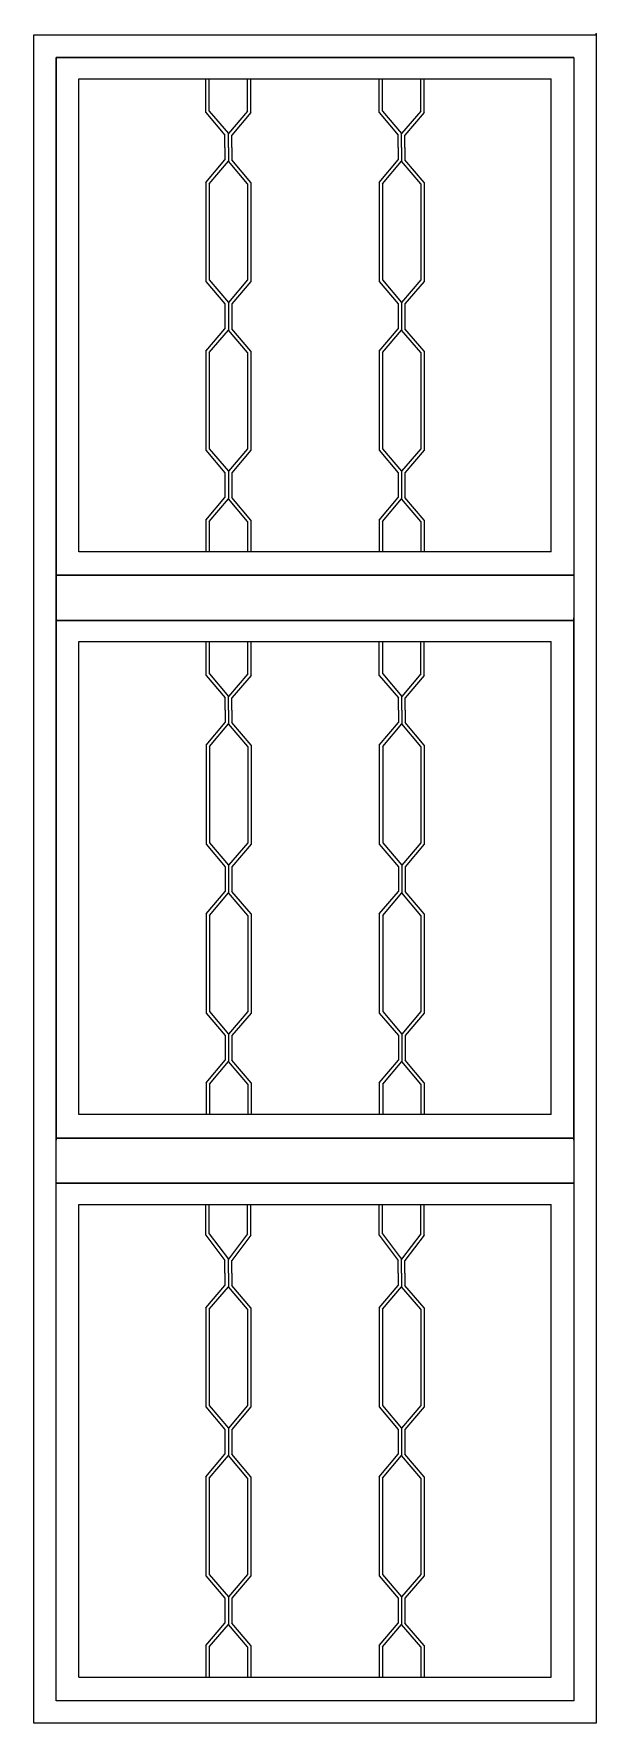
# Model space of a CAD drawing. Header units: millimetres. Extents: x 324.54 to 325.04, y 1313.67 to 1315.17.
import ezdxf

# ---------------------------------------------------------------- set-up
doc = ezdxf.new("R2010")
doc.units = ezdxf.units.MM
doc.header["$LTSCALE"] = 0.5
doc.layers.add('Gravia_Janelas', color=1, linetype='Continuous')
doc.layers.add('Gravia_Portas', color=1, linetype='Continuous')

msp = doc.modelspace()

# ---------------------------------------------------------------- linework, layer by layer
at = {"layer": 'Gravia_Janelas', "color": 2}
for p, q in [((324.543, 1313.6689), (324.543, 1315.1689)), ((324.543, 1315.1689), (325.043, 1315.1689)), ((325.043, 1315.1689), (325.043, 1313.6689)), ((325.043, 1313.6689), (324.543, 1313.6689))]:
    msp.add_line(p, q, dxfattribs=at)
at = {"layer": 'Gravia_Janelas'}
for p, q in [((324.563, 1313.6889), (324.563, 1315.1489)), ((324.563, 1314.1869), (324.563, 1315.1489)), ((324.563, 1315.1489), (325.023, 1315.1489)), ((325.023, 1315.1489), (324.563, 1315.1489)), ((324.5632, 1314.1869), (324.5632, 1315.1489)), ((324.5632, 1315.1489), (325.0232, 1315.1489)), ((324.696, 1315.1489), (324.736, 1315.1489)), ((324.85, 1315.1489), (324.89, 1315.1489)), ((325.023, 1315.1489), (325.023, 1313.6889)), ((325.0232, 1315.1489), (325.0232, 1314.1869)), ((324.583, 1314.7098), (324.583, 1315.1299)), ((324.583, 1315.1299), (325.003, 1315.1299)), ((324.696, 1315.0999), (324.696, 1315.1299)), ((324.699, 1315.1012), (324.699, 1315.1299)), ((324.733, 1315.1012), (324.733, 1315.1299)), ((324.736, 1315.0999), (324.736, 1315.1299)), ((324.85, 1315.0999), (324.85, 1315.1299)), ((324.853, 1315.1012), (324.853, 1315.1299)), ((324.887, 1315.1012), (324.887, 1315.1299)), ((324.89, 1315.0999), (324.89, 1315.1299)), ((325.003, 1314.7098), (325.003, 1315.1299)), ((324.699, 1315.1012), (324.716, 1315.0812)), ((324.733, 1315.1012), (324.716, 1315.0812)), ((324.853, 1315.1012), (324.87, 1315.0812)), ((324.887, 1315.1012), (324.87, 1315.0812)), ((324.696, 1315.0999), (324.713, 1315.0799)), ((324.736, 1315.0999), (324.719, 1315.0799)), ((324.85, 1315.0999), (324.867, 1315.0799)), ((324.89, 1315.0999), (324.873, 1315.0799)), ((324.713, 1315.0689), (324.713, 1315.0799)), ((324.716, 1315.0689), (324.716, 1315.0812)), ((324.716, 1315.0689), (324.716, 1315.0812)), ((324.719, 1315.0689), (324.719, 1315.0799)), ((324.867, 1315.0689), (324.867, 1315.0799)), ((324.87, 1315.0689), (324.87, 1315.0812)), ((324.87, 1315.0689), (324.87, 1315.0812)), ((324.873, 1315.0689), (324.873, 1315.0799)), ((324.696, 1315.0379), (324.713, 1315.0579)), ((324.699, 1315.0367), (324.716, 1315.0567)), ((324.713, 1315.0689), (324.713, 1315.0579)), ((324.716, 1315.0689), (324.716, 1315.0567)), ((324.716, 1315.0689), (324.716, 1315.0567)), ((324.733, 1315.0367), (324.716, 1315.0567)), ((324.719, 1315.0689), (324.719, 1315.0579)), ((324.736, 1315.0379), (324.719, 1315.0579)), ((324.85, 1315.0379), (324.867, 1315.0579)), ((324.853, 1315.0367), (324.87, 1315.0567)), ((324.867, 1315.0689), (324.867, 1315.0579)), ((324.87, 1315.0689), (324.87, 1315.0567)), ((324.87, 1315.0689), (324.87, 1315.0567)), ((324.887, 1315.0367), (324.87, 1315.0567)), ((324.873, 1315.0689), (324.873, 1315.0579)), ((324.89, 1315.0379), (324.873, 1315.0579)), ((324.696, 1315.0379), (324.696, 1315.0259)), ((324.699, 1315.0367), (324.699, 1315.0259)), ((324.733, 1315.0367), (324.733, 1315.0259)), ((324.736, 1315.0379), (324.736, 1315.0259)), ((324.85, 1315.0379), (324.85, 1315.0259)), ((324.853, 1315.0367), (324.853, 1315.0259)), ((324.887, 1315.0367), (324.887, 1315.0259)), ((324.89, 1315.0379), (324.89, 1315.0259)), ((324.696, 1315.0259), (324.696, 1314.9619)), ((324.699, 1315.0259), (324.699, 1314.9619)), ((324.733, 1315.0259), (324.733, 1314.9619)), ((324.736, 1315.0259), (324.736, 1314.9619)), ((324.85, 1315.0259), (324.85, 1314.9619)), ((324.853, 1315.0259), (324.853, 1314.9619)), ((324.887, 1315.0259), (324.887, 1314.9619)), ((324.89, 1315.0259), (324.89, 1314.9619)), ((324.696, 1314.9619), (324.696, 1314.9499)), ((324.699, 1314.9619), (324.699, 1314.9512)), ((324.699, 1314.9512), (324.716, 1314.9312)), ((324.733, 1314.9512), (324.716, 1314.9312)), ((324.733, 1314.9619), (324.733, 1314.9512)), ((324.736, 1314.9619), (324.736, 1314.9499)), ((324.85, 1314.9619), (324.85, 1314.9499)), ((324.853, 1314.9619), (324.853, 1314.9512)), ((324.853, 1314.9512), (324.87, 1314.9312)), ((324.887, 1314.9512), (324.87, 1314.9312)), ((324.887, 1314.9619), (324.887, 1314.9512)), ((324.89, 1314.9619), (324.89, 1314.9499)), ((324.696, 1314.9499), (324.713, 1314.9299)), ((324.736, 1314.9499), (324.719, 1314.9299)), ((324.85, 1314.9499), (324.867, 1314.9299)), ((324.89, 1314.9499), (324.873, 1314.9299)), ((324.713, 1314.9299), (324.713, 1314.9189)), ((324.716, 1314.9312), (324.716, 1314.9189)), ((324.716, 1314.9312), (324.716, 1314.9189)), ((324.719, 1314.9299), (324.719, 1314.9189)), ((324.867, 1314.9299), (324.867, 1314.9189)), ((324.87, 1314.9312), (324.87, 1314.9189)), ((324.87, 1314.9312), (324.87, 1314.9189)), ((324.873, 1314.9299), (324.873, 1314.9189)), ((324.696, 1314.8879), (324.713, 1314.9079)), ((324.699, 1314.8867), (324.716, 1314.9067)), ((324.713, 1314.9189), (324.713, 1314.9079)), ((324.716, 1314.9189), (324.716, 1314.9067)), ((324.716, 1314.9189), (324.716, 1314.9067)), ((324.733, 1314.8867), (324.716, 1314.9067)), ((324.719, 1314.9189), (324.719, 1314.9079)), ((324.736, 1314.8879), (324.719, 1314.9079)), ((324.85, 1314.8879), (324.867, 1314.9079)), ((324.853, 1314.8867), (324.87, 1314.9067)), ((324.867, 1314.9189), (324.867, 1314.9079)), ((324.87, 1314.9189), (324.87, 1314.9067)), ((324.87, 1314.9189), (324.87, 1314.9067)), ((324.887, 1314.8867), (324.87, 1314.9067)), ((324.873, 1314.9189), (324.873, 1314.9079)), ((324.89, 1314.8879), (324.873, 1314.9079)), ((324.696, 1314.8879), (324.696, 1314.7999)), ((324.699, 1314.8867), (324.699, 1314.8012)), ((324.733, 1314.8867), (324.733, 1314.8012)), ((324.736, 1314.8879), (324.736, 1314.7999)), ((324.85, 1314.8879), (324.85, 1314.7999)), ((324.853, 1314.8867), (324.853, 1314.8012)), ((324.887, 1314.8867), (324.887, 1314.8012)), ((324.89, 1314.8879), (324.89, 1314.7999)), ((324.699, 1314.8012), (324.716, 1314.7812)), ((324.733, 1314.8012), (324.716, 1314.7812)), ((324.853, 1314.8012), (324.87, 1314.7812)), ((324.887, 1314.8012), (324.87, 1314.7812)), ((324.696, 1314.7999), (324.713, 1314.7799)), ((324.736, 1314.7999), (324.719, 1314.7799)), ((324.85, 1314.7999), (324.867, 1314.7799)), ((324.89, 1314.7999), (324.873, 1314.7799)), ((324.713, 1314.7799), (324.713, 1314.7689)), ((324.716, 1314.7812), (324.716, 1314.7689)), ((324.716, 1314.7812), (324.716, 1314.7689)), ((324.719, 1314.7799), (324.719, 1314.7689)), ((324.867, 1314.7799), (324.867, 1314.7689)), ((324.87, 1314.7812), (324.87, 1314.7689)), ((324.87, 1314.7812), (324.87, 1314.7689)), ((324.873, 1314.7799), (324.873, 1314.7689)), ((324.696, 1314.7379), (324.713, 1314.7579)), ((324.699, 1314.7367), (324.716, 1314.7567)), ((324.713, 1314.7689), (324.713, 1314.7579)), ((324.716, 1314.7689), (324.716, 1314.7567)), ((324.716, 1314.7689), (324.716, 1314.7567)), ((324.733, 1314.7367), (324.716, 1314.7567)), ((324.719, 1314.7689), (324.719, 1314.7579)), ((324.736, 1314.7379), (324.719, 1314.7579)), ((324.85, 1314.7379), (324.867, 1314.7579)), ((324.853, 1314.7367), (324.87, 1314.7567)), ((324.867, 1314.7689), (324.867, 1314.7579)), ((324.87, 1314.7689), (324.87, 1314.7567)), ((324.87, 1314.7689), (324.87, 1314.7567)), ((324.887, 1314.7367), (324.87, 1314.7567)), ((324.873, 1314.7689), (324.873, 1314.7579)), ((324.89, 1314.7379), (324.873, 1314.7579)), ((324.696, 1314.7379), (324.696, 1314.7098)), ((324.699, 1314.7367), (324.699, 1314.7098)), ((324.733, 1314.7367), (324.733, 1314.7098)), ((324.736, 1314.7379), (324.736, 1314.7098)), ((324.85, 1314.7379), (324.85, 1314.7098)), ((324.853, 1314.7367), (324.853, 1314.7098)), ((324.887, 1314.7367), (324.887, 1314.7098)), ((324.89, 1314.7379), (324.89, 1314.7098)), ((325.003, 1314.7098), (324.583, 1314.7098)), ((324.563, 1314.1869), (324.563, 1314.6509)), ((324.563, 1314.1869), (324.563, 1314.6509)), ((324.5632, 1314.1869), (324.5632, 1314.6509)), ((324.5632, 1314.1869), (324.5632, 1314.6509)), ((324.5632, 1314.1869), (324.5632, 1314.6509)), ((324.5633, 1314.1869), (324.5633, 1314.6509)), ((325.0232, 1314.6509), (325.0232, 1314.1869)), ((325.0232, 1314.1869), (325.0232, 1314.6509)), ((324.583, 1314.2098), (324.583, 1314.6299)), ((324.583, 1314.6299), (325.003, 1314.6299)), ((324.6962, 1314.5999), (324.6962, 1314.6299)), ((324.6992, 1314.6012), (324.6992, 1314.6299)), ((324.7332, 1314.6012), (324.7332, 1314.6299)), ((324.7362, 1314.5999), (324.7362, 1314.6299)), ((324.8502, 1314.5999), (324.8502, 1314.6299)), ((324.8532, 1314.6012), (324.8532, 1314.6299)), ((324.8872, 1314.6012), (324.8872, 1314.6299)), ((324.8902, 1314.5999), (324.8902, 1314.6299)), ((325.003, 1314.2098), (325.003, 1314.6299)), ((324.6962, 1314.5999), (324.7132, 1314.5799)), ((324.6992, 1314.6012), (324.7162, 1314.5812)), ((324.7332, 1314.6012), (324.7162, 1314.5812)), ((324.7362, 1314.5999), (324.7192, 1314.5799)), ((324.8502, 1314.5999), (324.8672, 1314.5799)), ((324.8532, 1314.6012), (324.8702, 1314.5812)), ((324.8872, 1314.6012), (324.8702, 1314.5812)), ((324.8902, 1314.5999), (324.8732, 1314.5799)), ((324.7132, 1314.5689), (324.7132, 1314.5799)), ((324.7162, 1314.5689), (324.7162, 1314.5812)), ((324.7162, 1314.5689), (324.7162, 1314.5812)), ((324.7192, 1314.5689), (324.7192, 1314.5799)), ((324.8672, 1314.5689), (324.8672, 1314.5799)), ((324.8702, 1314.5689), (324.8702, 1314.5812)), ((324.8702, 1314.5689), (324.8702, 1314.5812)), ((324.8732, 1314.5689), (324.8732, 1314.5799)), ((324.7132, 1314.5689), (324.7132, 1314.5579)), ((324.7162, 1314.5689), (324.7162, 1314.5567)), ((324.7162, 1314.5689), (324.7162, 1314.5567)), ((324.7192, 1314.5689), (324.7192, 1314.5579)), ((324.8672, 1314.5689), (324.8672, 1314.5579)), ((324.8702, 1314.5689), (324.8702, 1314.5567)), ((324.8702, 1314.5689), (324.8702, 1314.5567)), ((324.8732, 1314.5689), (324.8732, 1314.5579)), ((324.6962, 1314.5379), (324.7132, 1314.5579)), ((324.6992, 1314.5367), (324.7162, 1314.5567)), ((324.7332, 1314.5367), (324.7162, 1314.5567)), ((324.7362, 1314.5379), (324.7192, 1314.5579)), ((324.8502, 1314.5379), (324.8672, 1314.5579)), ((324.8532, 1314.5367), (324.8702, 1314.5567)), ((324.8872, 1314.5367), (324.8702, 1314.5567)), ((324.8902, 1314.5379), (324.8732, 1314.5579)), ((324.6962, 1314.5379), (324.6962, 1314.5259)), ((324.6992, 1314.5367), (324.6992, 1314.5259)), ((324.7332, 1314.5367), (324.7332, 1314.5259)), ((324.7362, 1314.5379), (324.7362, 1314.5259)), ((324.8502, 1314.5379), (324.8502, 1314.5259)), ((324.8532, 1314.5367), (324.8532, 1314.5259)), ((324.8872, 1314.5367), (324.8872, 1314.5259)), ((324.8902, 1314.5379), (324.8902, 1314.5259)), ((324.6962, 1314.5259), (324.6962, 1314.4619)), ((324.6992, 1314.5259), (324.6992, 1314.4619)), ((324.7332, 1314.5259), (324.7332, 1314.4619)), ((324.7362, 1314.5259), (324.7362, 1314.4619)), ((324.8502, 1314.5259), (324.8502, 1314.4619)), ((324.8532, 1314.5259), (324.8532, 1314.4619)), ((324.8872, 1314.5259), (324.8872, 1314.4619)), ((324.8902, 1314.5259), (324.8902, 1314.4619)), ((324.6962, 1314.4619), (324.6962, 1314.4499)), ((324.6992, 1314.4619), (324.6992, 1314.4512)), ((324.7332, 1314.4619), (324.7332, 1314.4512)), ((324.7362, 1314.4619), (324.7362, 1314.4499)), ((324.8502, 1314.4619), (324.8502, 1314.4499)), ((324.8532, 1314.4619), (324.8532, 1314.4512)), ((324.8872, 1314.4619), (324.8872, 1314.4512)), ((324.8902, 1314.4619), (324.8902, 1314.4499)), ((324.6962, 1314.4499), (324.7132, 1314.4299)), ((324.6992, 1314.4512), (324.7162, 1314.4312)), ((324.7332, 1314.4512), (324.7162, 1314.4312)), ((324.7362, 1314.4499), (324.7192, 1314.4299)), ((324.8502, 1314.4499), (324.8672, 1314.4299)), ((324.8532, 1314.4512), (324.8702, 1314.4312)), ((324.8872, 1314.4512), (324.8702, 1314.4312)), ((324.8902, 1314.4499), (324.8732, 1314.4299)), ((324.7132, 1314.4299), (324.7132, 1314.4189)), ((324.7162, 1314.4312), (324.7162, 1314.4189)), ((324.7162, 1314.4312), (324.7162, 1314.4189)), ((324.7192, 1314.4299), (324.7192, 1314.4189)), ((324.8672, 1314.4299), (324.8672, 1314.4189)), ((324.8702, 1314.4312), (324.8702, 1314.4189)), ((324.8702, 1314.4312), (324.8702, 1314.4189)), ((324.8732, 1314.4299), (324.8732, 1314.4189)), ((324.7132, 1314.4189), (324.7132, 1314.4079)), ((324.7162, 1314.4189), (324.7162, 1314.4067)), ((324.7162, 1314.4189), (324.7162, 1314.4067)), ((324.7192, 1314.4189), (324.7192, 1314.4079)), ((324.8672, 1314.4189), (324.8672, 1314.4079)), ((324.8702, 1314.4189), (324.8702, 1314.4067)), ((324.8702, 1314.4189), (324.8702, 1314.4067)), ((324.8732, 1314.4189), (324.8732, 1314.4079)), ((324.6962, 1314.3879), (324.7132, 1314.4079)), ((324.6992, 1314.3867), (324.7162, 1314.4067)), ((324.7332, 1314.3867), (324.7162, 1314.4067)), ((324.7362, 1314.3879), (324.7192, 1314.4079)), ((324.8502, 1314.3879), (324.8672, 1314.4079)), ((324.8532, 1314.3867), (324.8702, 1314.4067)), ((324.8872, 1314.3867), (324.8702, 1314.4067)), ((324.8902, 1314.3879), (324.8732, 1314.4079)), ((324.6962, 1314.3879), (324.6962, 1314.2999)), ((324.6992, 1314.3867), (324.6992, 1314.3012)), ((324.7332, 1314.3867), (324.7332, 1314.3012)), ((324.7362, 1314.3879), (324.7362, 1314.2999)), ((324.8502, 1314.3879), (324.8502, 1314.2999)), ((324.8532, 1314.3867), (324.8532, 1314.3012)), ((324.8872, 1314.3867), (324.8872, 1314.3012)), ((324.8902, 1314.3879), (324.8902, 1314.2999)), ((324.6962, 1314.2999), (324.7132, 1314.2799)), ((324.6992, 1314.3012), (324.7162, 1314.2812)), ((324.7332, 1314.3012), (324.7162, 1314.2812)), ((324.7362, 1314.2999), (324.7192, 1314.2799)), ((324.8502, 1314.2999), (324.8672, 1314.2799)), ((324.8532, 1314.3012), (324.8702, 1314.2812)), ((324.8872, 1314.3012), (324.8702, 1314.2812)), ((324.8902, 1314.2999), (324.8732, 1314.2799)), ((324.7132, 1314.2799), (324.7132, 1314.2689)), ((324.7162, 1314.2812), (324.7162, 1314.2689)), ((324.7162, 1314.2812), (324.7162, 1314.2689)), ((324.7192, 1314.2799), (324.7192, 1314.2689)), ((324.8672, 1314.2799), (324.8672, 1314.2689)), ((324.8702, 1314.2812), (324.8702, 1314.2689)), ((324.8702, 1314.2812), (324.8702, 1314.2689)), ((324.8732, 1314.2799), (324.8732, 1314.2689)), ((324.7132, 1314.2689), (324.7132, 1314.2579)), ((324.7162, 1314.2689), (324.7162, 1314.2567)), ((324.7162, 1314.2689), (324.7162, 1314.2567)), ((324.7192, 1314.2689), (324.7192, 1314.2579)), ((324.8672, 1314.2689), (324.8672, 1314.2579)), ((324.8702, 1314.2689), (324.8702, 1314.2567)), ((324.8702, 1314.2689), (324.8702, 1314.2567)), ((324.8732, 1314.2689), (324.8732, 1314.2579)), ((324.6962, 1314.2379), (324.7132, 1314.2579)), ((324.6992, 1314.2367), (324.7162, 1314.2567)), ((324.7332, 1314.2367), (324.7162, 1314.2567)), ((324.7362, 1314.2379), (324.7192, 1314.2579)), ((324.8502, 1314.2379), (324.8672, 1314.2579)), ((324.8532, 1314.2367), (324.8702, 1314.2567)), ((324.8872, 1314.2367), (324.8702, 1314.2567)), ((324.8902, 1314.2379), (324.8732, 1314.2579)), ((324.6962, 1314.2379), (324.6962, 1314.2098)), ((324.6992, 1314.2367), (324.6992, 1314.2098)), ((324.7332, 1314.2367), (324.7332, 1314.2098)), ((324.7362, 1314.2379), (324.7362, 1314.2098)), ((324.8502, 1314.2379), (324.8502, 1314.2098)), ((324.8532, 1314.2367), (324.8532, 1314.2098)), ((324.8872, 1314.2367), (324.8872, 1314.2098)), ((324.8902, 1314.2379), (324.8902, 1314.2098)), ((325.003, 1314.2098), (324.583, 1314.2098)), ((324.583, 1313.7098), (324.583, 1314.1299)), ((324.583, 1314.1299), (325.003, 1314.1299)), ((324.696, 1314.1024), (324.696, 1314.1299)), ((324.699, 1314.1037), (324.699, 1314.1299)), ((324.733, 1314.1037), (324.733, 1314.1299)), ((324.736, 1314.1024), (324.736, 1314.1299)), ((324.85, 1314.1024), (324.85, 1314.1299)), ((324.853, 1314.1037), (324.853, 1314.1299)), ((324.887, 1314.1037), (324.887, 1314.1299)), ((324.89, 1314.1024), (324.89, 1314.1299)), ((325.003, 1313.7098), (325.003, 1314.1299)), ((324.696, 1314.1024), (324.713, 1314.0799)), ((324.699, 1314.1037), (324.716, 1314.0812)), ((324.733, 1314.1037), (324.716, 1314.0812)), ((324.736, 1314.1024), (324.719, 1314.0799)), ((324.85, 1314.1024), (324.867, 1314.0799)), ((324.853, 1314.1037), (324.87, 1314.0812)), ((324.887, 1314.1037), (324.87, 1314.0812)), ((324.89, 1314.1024), (324.873, 1314.0799)), ((324.716, 1314.0689), (324.716, 1314.0812)), ((324.716, 1314.0689), (324.716, 1314.0812)), ((324.87, 1314.0689), (324.87, 1314.0812)), ((324.87, 1314.0689), (324.87, 1314.0812)), ((324.713, 1314.0689), (324.713, 1314.0799)), ((324.713, 1314.0689), (324.713, 1314.0579)), ((324.716, 1314.0689), (324.716, 1314.0567)), ((324.716, 1314.0689), (324.716, 1314.0567)), ((324.719, 1314.0689), (324.719, 1314.0799)), ((324.719, 1314.0689), (324.719, 1314.0579)), ((324.867, 1314.0689), (324.867, 1314.0799)), ((324.867, 1314.0689), (324.867, 1314.0579)), ((324.87, 1314.0689), (324.87, 1314.0567)), ((324.87, 1314.0689), (324.87, 1314.0567)), ((324.873, 1314.0689), (324.873, 1314.0799)), ((324.873, 1314.0689), (324.873, 1314.0579)), ((324.696, 1314.0379), (324.713, 1314.0579)), ((324.699, 1314.0367), (324.716, 1314.0567)), ((324.733, 1314.0367), (324.716, 1314.0567)), ((324.736, 1314.0379), (324.719, 1314.0579)), ((324.85, 1314.0379), (324.867, 1314.0579)), ((324.853, 1314.0367), (324.87, 1314.0567)), ((324.887, 1314.0367), (324.87, 1314.0567)), ((324.89, 1314.0379), (324.873, 1314.0579)), ((324.696, 1314.0379), (324.696, 1314.0259)), ((324.699, 1314.0367), (324.699, 1314.0259)), ((324.733, 1314.0367), (324.733, 1314.0259)), ((324.736, 1314.0379), (324.736, 1314.0259)), ((324.85, 1314.0379), (324.85, 1314.0259)), ((324.853, 1314.0367), (324.853, 1314.0259)), ((324.887, 1314.0367), (324.887, 1314.0259)), ((324.89, 1314.0379), (324.89, 1314.0259)), ((324.696, 1314.0259), (324.696, 1313.9619)), ((324.699, 1314.0259), (324.699, 1313.9619)), ((324.733, 1314.0259), (324.733, 1313.9619)), ((324.736, 1314.0259), (324.736, 1313.9619)), ((324.85, 1314.0259), (324.85, 1313.9619)), ((324.853, 1314.0259), (324.853, 1313.9619)), ((324.887, 1314.0259), (324.887, 1313.9619)), ((324.89, 1314.0259), (324.89, 1313.9619)), ((324.696, 1313.9619), (324.696, 1313.9499)), ((324.699, 1313.9619), (324.699, 1313.9512)), ((324.733, 1313.9619), (324.733, 1313.9512)), ((324.736, 1313.9619), (324.736, 1313.9499)), ((324.85, 1313.9619), (324.85, 1313.9499)), ((324.853, 1313.9619), (324.853, 1313.9512)), ((324.887, 1313.9619), (324.887, 1313.9512)), ((324.89, 1313.9619), (324.89, 1313.9499)), ((324.696, 1313.9499), (324.713, 1313.9299)), ((324.699, 1313.9512), (324.716, 1313.9312)), ((324.733, 1313.9512), (324.716, 1313.9312)), ((324.736, 1313.9499), (324.719, 1313.9299)), ((324.85, 1313.9499), (324.867, 1313.9299)), ((324.853, 1313.9512), (324.87, 1313.9312)), ((324.887, 1313.9512), (324.87, 1313.9312)), ((324.89, 1313.9499), (324.873, 1313.9299)), ((324.716, 1313.9312), (324.716, 1313.9189)), ((324.716, 1313.9312), (324.716, 1313.9189)), ((324.87, 1313.9312), (324.87, 1313.9189)), ((324.87, 1313.9312), (324.87, 1313.9189)), ((324.713, 1313.9299), (324.713, 1313.9189)), ((324.713, 1313.9189), (324.713, 1313.9079)), ((324.716, 1313.9189), (324.716, 1313.9067)), ((324.716, 1313.9189), (324.716, 1313.9067)), ((324.719, 1313.9299), (324.719, 1313.9189)), ((324.719, 1313.9189), (324.719, 1313.9079)), ((324.867, 1313.9299), (324.867, 1313.9189)), ((324.867, 1313.9189), (324.867, 1313.9079)), ((324.87, 1313.9189), (324.87, 1313.9067)), ((324.87, 1313.9189), (324.87, 1313.9067)), ((324.873, 1313.9299), (324.873, 1313.9189)), ((324.873, 1313.9189), (324.873, 1313.9079)), ((324.696, 1313.8879), (324.713, 1313.9079)), ((324.699, 1313.8867), (324.716, 1313.9067)), ((324.733, 1313.8867), (324.716, 1313.9067)), ((324.736, 1313.8879), (324.719, 1313.9079)), ((324.85, 1313.8879), (324.867, 1313.9079)), ((324.853, 1313.8867), (324.87, 1313.9067)), ((324.887, 1313.8867), (324.87, 1313.9067)), ((324.89, 1313.8879), (324.873, 1313.9079)), ((324.696, 1313.8879), (324.696, 1313.7999)), ((324.699, 1313.8867), (324.699, 1313.8012)), ((324.733, 1313.8867), (324.733, 1313.8012)), ((324.736, 1313.8879), (324.736, 1313.7999)), ((324.85, 1313.8879), (324.85, 1313.7999)), ((324.853, 1313.8867), (324.853, 1313.8012)), ((324.887, 1313.8867), (324.887, 1313.8012)), ((324.89, 1313.8879), (324.89, 1313.7999)), ((324.696, 1313.7999), (324.713, 1313.7799)), ((324.699, 1313.8012), (324.716, 1313.7812)), ((324.733, 1313.8012), (324.716, 1313.7812)), ((324.736, 1313.7999), (324.719, 1313.7799)), ((324.85, 1313.7999), (324.867, 1313.7799)), ((324.853, 1313.8012), (324.87, 1313.7812)), ((324.887, 1313.8012), (324.87, 1313.7812)), ((324.89, 1313.7999), (324.873, 1313.7799)), ((324.716, 1313.7812), (324.716, 1313.7689)), ((324.716, 1313.7812), (324.716, 1313.7689)), ((324.87, 1313.7812), (324.87, 1313.7689)), ((324.87, 1313.7812), (324.87, 1313.7689)), ((324.713, 1313.7799), (324.713, 1313.7689)), ((324.713, 1313.7689), (324.713, 1313.7579)), ((324.716, 1313.7689), (324.716, 1313.7567)), ((324.716, 1313.7689), (324.716, 1313.7567)), ((324.719, 1313.7799), (324.719, 1313.7689)), ((324.719, 1313.7689), (324.719, 1313.7579)), ((324.867, 1313.7799), (324.867, 1313.7689)), ((324.867, 1313.7689), (324.867, 1313.7579)), ((324.87, 1313.7689), (324.87, 1313.7567)), ((324.87, 1313.7689), (324.87, 1313.7567)), ((324.873, 1313.7799), (324.873, 1313.7689)), ((324.873, 1313.7689), (324.873, 1313.7579)), ((324.696, 1313.7379), (324.713, 1313.7579)), ((324.699, 1313.7367), (324.716, 1313.7567)), ((324.733, 1313.7367), (324.716, 1313.7567)), ((324.736, 1313.7379), (324.719, 1313.7579)), ((324.85, 1313.7379), (324.867, 1313.7579)), ((324.853, 1313.7367), (324.87, 1313.7567)), ((324.887, 1313.7367), (324.87, 1313.7567)), ((324.89, 1313.7379), (324.873, 1313.7579)), ((324.696, 1313.7379), (324.696, 1313.7098)), ((324.699, 1313.7367), (324.699, 1313.7098)), ((324.733, 1313.7367), (324.733, 1313.7098)), ((324.736, 1313.7379), (324.736, 1313.7098)), ((324.85, 1313.7379), (324.85, 1313.7098)), ((324.853, 1313.7367), (324.853, 1313.7098)), ((324.887, 1313.7367), (324.887, 1313.7098)), ((324.89, 1313.7379), (324.89, 1313.7098)), ((324.583, 1313.7098), (325.003, 1313.7098)), ((325.023, 1313.6889), (324.563, 1313.6889)), ((325.023, 1313.6889), (324.563, 1313.6889)), ((325.023, 1313.6889), (324.563, 1313.6889))]:
    msp.add_line(p, q, dxfattribs=at)
at = {"layer": 'Gravia_Janelas', "lineweight": 30}
for p, q in [((324.563, 1314.6888), (325.023, 1314.6888)), ((324.563, 1314.6488), (325.023, 1314.6488)), ((324.563, 1314.1888), (325.023, 1314.1888)), ((324.563, 1314.1488), (325.023, 1314.1488))]:
    msp.add_line(p, q, dxfattribs=at)
at = {"layer": 'Gravia_Portas', "color": 2}
for p in [(325.043, 1315.1699), (325.043, 1315.1689)]:
    msp.add_point(p, dxfattribs=at)

doc.saveas('drawing.dxf')
